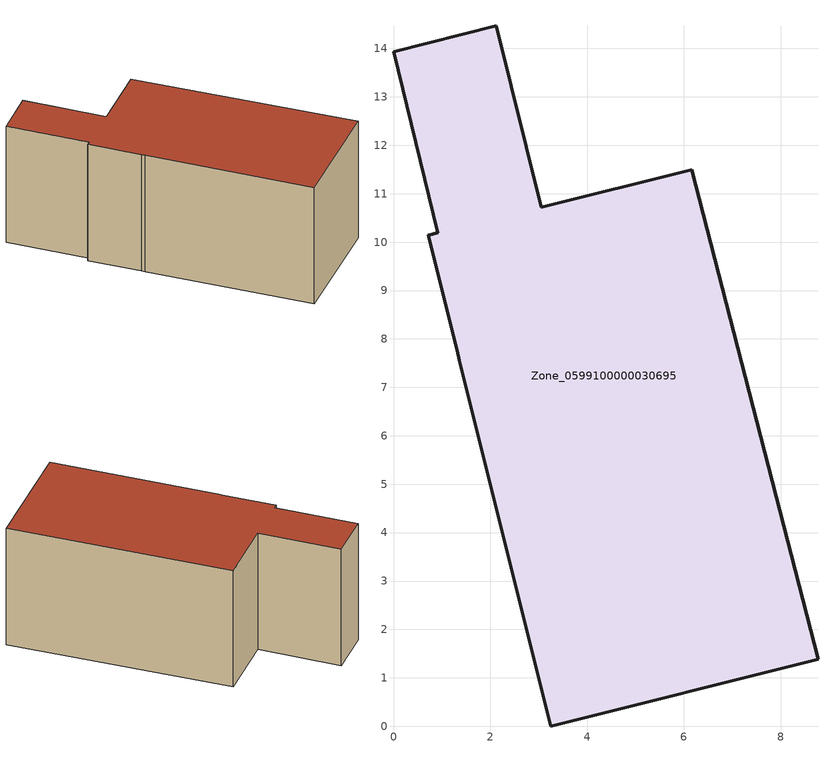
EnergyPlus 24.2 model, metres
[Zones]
Zone_0599100000030695
 floor ground (C_G): 1.36,7.56 1.31,7.76 0.72,10.14 0.92,10.19 0,13.93 2.12,14.47 3.05,10.72 6.16,11.5 8.77,1.38 3.25,0 z0
 wall outside (C_F): 8.77,1.38 6.16,11.5 3.05,10.72 2.12,14.47 0,13.93 0.92,10.19 0.72,10.14 1.31,7.76 1.36,7.56 3.25,0 8.77,1.38 z0:6
 roof outside (C_R): 1.31,7.76 1.36,7.56 3.25,0 8.77,1.38 6.16,11.5 3.05,10.72 2.12,14.47 0,13.93 0.92,10.19 0.72,10.14 z6
[BUILDING]
Pand.0599100000030695: North Axis=0; Terrain=City; Loads Convergence Tolerance Value=0.04; Temperature Convergence Tolerance Value=0.4; Solar Distribution=FullExterior; Maximum Number of Warmup Days=25; Minimum Number of Warmup Days=1
[Site:Location]
Rotterdam.The.Hague.AP_ZH_NLD Design_Conditions: Latitude=51.96; Longitude=4.45; Time Zone=1; Elevation=-4.5
[SITE:GROUNDTEMPERATURE:BUILDINGSURFACE]
18, 18, 18, 18, 18, 18, 18, 18, 18, 18, 18, 18
[MATERIAL] Thermal Absorptance=0.9; Solar Absorptance=0.7; Visible Absorptance=0.7
Name | Roughness | Thickness | Conductivity | Density | Specific Heat
G.TC.1975-1991 | MediumSmooth | 0.15 | 0.288461 | 540 | 1210
F.TC.1975-1991 | Rough | 0.3 | 0.230769 | 1920 | 840
R.TC.1975-1991 | MediumRough | 0.2 | 0.153846 | 1500 | 1000
[CONSTRUCTION]
C_G: G.TC.1975-1991
C_F: F.TC.1975-1991
C_R: R.TC.1975-1991
[ZONE]
Zone_0599100000030695: Type=1; Multiplier=1; Ceiling Height=Autocalculate; Volume=Autocalculate; Floor Area=autocalculate; Part of Total Floor Area=Yes
[ZONEINFILTRATION:DESIGNFLOWRATE]
Infil_Zone_0599100000030695: Zone or ZoneList or Space or SpaceList=Zone_0599100000030695; Schedule=AlwaysOn; Design Flow Rate Calculation Method=Flow/Area; Flow Rate per Floor Area=0.003; Constant Term Coefficient=1; Temperature Term Coefficient=0; Velocity Term Coefficient=0; Velocity Squared Term Coefficient=0
[HVACTEMPLATE:ZONE:IDEALLOADSAIRSYSTEM]
Zone_0599100000030695: Maximum Heating Supply Air Temperature=50; Minimum Cooling Supply Air Temperature=13; Maximum Heating Supply Air Humidity Ratio=0.0156; Minimum Cooling Supply Air Humidity Ratio=0.0077; Heating Limit=NoLimit; Cooling Limit=NoLimit; Dehumidification Control Type=ConstantSensibleHeatRatio; Cooling Sensible Heat Ratio=0.7; Dehumidification Setpoint=60; Humidification Control Type=None; Humidification Setpoint=30; Outdoor Air Method=None; Outdoor Air Flow Rate per Person=0.00944; Outdoor Air Flow Rate per Zone Floor Area=0; Outdoor Air Flow Rate per Zone=0; Demand Controlled Ventilation Type=None; Outdoor Air Economizer Type=NoEconomizer; Heat Recovery Type=None; Sensible Heat Recovery Effectiveness=0.7; Latent Heat Recovery Effectiveness=0.65
[ZONECONTROL:THERMOSTAT]
ThermostatControl_Zone_0599100000030695: Zone or ZoneList=Zone_0599100000030695; Control Type Schedule=DualSetpointControlType; Control 1=Thermostat_Zone_0599100000030695; Temperature Difference Between Cutout And Setpoint=0
[THERMOSTATSETPOINT:DUALSETPOINT]
Thermostat_Zone_0599100000030695: Heating Setpoint Temperature Schedule=HeatingSetpoint_Zone_0599100000030695; Cooling Setpoint Temperature Schedule=CoolingSetpoint_Zone_0599100000030695
[SCHEDULE:COMPACT]
HeatingSetpoint_Zone_0599100000030695: Through: 12/31, For: AllDays, Until: 24:00, 21
CoolingSetpoint_Zone_0599100000030695: Through: 12/31, For: AllDays, Until: 24:00, 24
DualSetpointControlType: Through: 12/31, For: AllDays, Until: 24:00, 4
AlwaysOn: Through: 12/31, For: AllDays, Until: 24:00, 1
